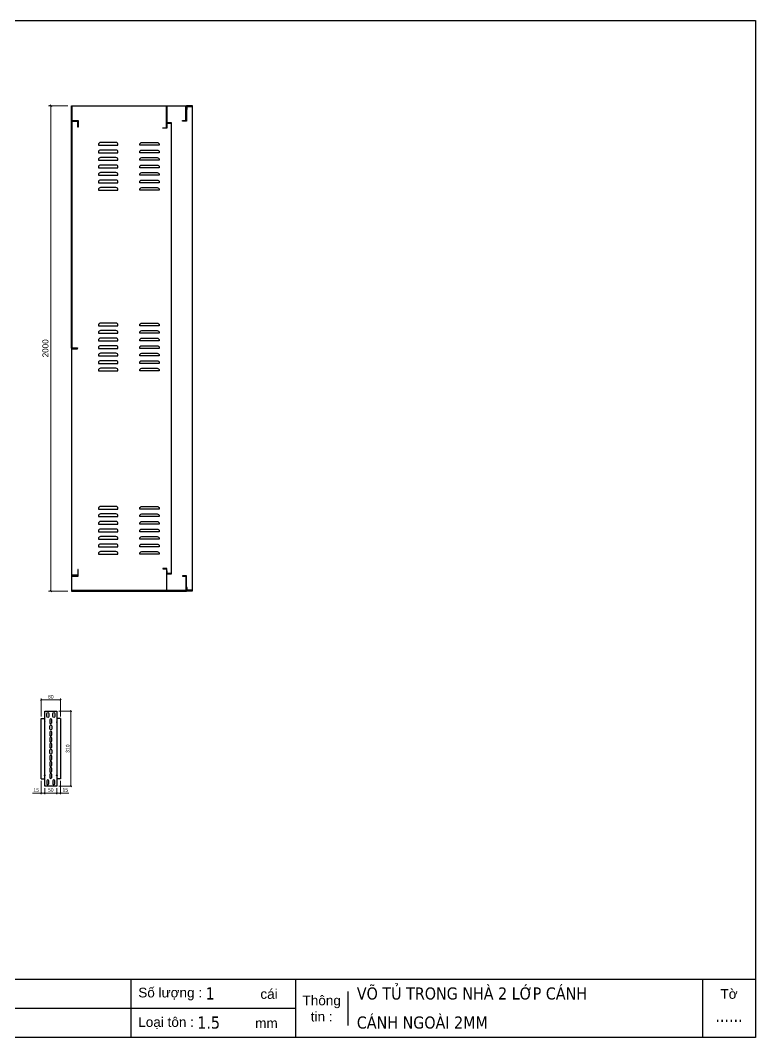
# Model space of a CAD drawing. Header units: millimetres. Extents: x 0 to 5930, y 0 to 4193.
# Drawn here: x 2899 to 5930, y 0 to 4193 of the extents above; entities that cross this region are included whole.
import ezdxf
from ezdxf.enums import TextEntityAlignment as Align

# ---------------------------------------------------------------- set-up
doc = ezdxf.new("R2010")
doc.units = ezdxf.units.MM
doc.layers.add('CNC', color=7, linetype='Continuous')
doc.layers.add('DIM', color=253, linetype='Continuous')
doc.styles.add('Arial', font='arial.ttf')
doc.styles.add('Tahoma (Input Text)', font='tahoma.ttf')
doc.dimstyles.new('Dim-15', dxfattribs={"dimtxt": 15, "dimasz": 5, "dimexe": 5, "dimexo": 8, "dimgap": 5, "dimtad": 1, "dimdec": 0, "dimtxsty": 'Standard', "dimblk": 'OBLIQUE', "dimcen": 10, "dimclrd": 5, "dimclre": 5, "dimclrt": 3, "dimazin": 3, "dimtfac": 1, "dimtdec": 0, "dimtmove": 0, "dimatfit": 3, "dimldrblk": 'OBLIQUE', "dimlwd": 9, "dimlwe": 9})
doc.dimstyles.new('Dim-25', dxfattribs={"dimtxt": 25, "dimasz": 8, "dimexe": 10, "dimexo": 15, "dimgap": 10, "dimtad": 1, "dimdec": 0, "dimtxsty": 'Standard', "dimblk": 'OBLIQUE', "dimcen": 10, "dimclrd": 5, "dimclre": 5, "dimclrt": 3, "dimazin": 3, "dimtfac": 1, "dimtdec": 0, "dimtmove": 0, "dimatfit": 3, "dimldrblk": 'OBLIQUE', "dimlwd": 9, "dimlwe": 9})

# ---------------------------------------------------------------- blocks, each defined once
blk = doc.blocks.new('khungtenAsean2')
at = {"color": 7}
for p, q in [((2970, -1980), (0, -1980)), ((1680, -1980), (1680, -2100)), ((2020, -1980), (2020, -2100)), ((2860, -1980), (2860, -2100)), ((2128.3, -2005), (2128.3, -2075)), ((2020, -2040), (0, -2040))]:
    blk.add_line(p, q, dxfattribs=at)
blk.add_lwpolyline([(0, 0), (2970, 0), (2970, -2100), (0, -2100)], close=True, dxfattribs=at)
at = {"color": 2, "char_height": 20, "style": 'Arial'}
for s, insert, width, attachment_point in [('  Số lượng :', (1680, -2010), 917.634, 4), ('cái', (1947.6, -2010), 917.634, 4), ('Thông\\Ptin :', (2074.2, -2040), 108.311, 5), ('Tờ', (2915, -2010), 110, 5), ('  Loại tôn :', (1680, -2070), 917.634, 4), ('mm', (1936.9, -2070), 917.634, 4)]:
    blk.add_mtext(s, dxfattribs=dict(at, insert=insert, width=width, attachment_point=attachment_point))
at = {"color": 1, "style": 'Tahoma (Input Text)', "flags": 8}
for tag, p in [('#03', (506.6, -2019.3)), ('#01', (137.1, -2021.3)), ('#05', (1106.6, -2021.3)), ('#07', (1834.7, -2021.3)), ('#09', (2146.7, -2021.3)), ('#02', (98.5, -2081.3)), ('#04', (486.1, -2081.3)), ('#06', (1065.3, -2081.3)), ('#08', (1817.4, -2081.3)), ('#10', (2146.7, -2081.3))]:
    blk.add_attdef(tag, p, '', height=25, dxfattribs=at)
blk.add_attdef('#11', text='', height=25, dxfattribs=at).set_placement((2915, -2067.3), align=Align.CENTER)
blk = doc.blocks.new('*D9')
at = {"color": 0, "linetype": 'ByBlock', "lineweight": -2}
for p, q in [((3029.4, 3836.8), (3021.4, 3844.8)), ((3021.4, 1844.8), (3029.4, 1836.8))]:
    blk.add_line(p, q, dxfattribs=at)
at = {"layer": 'Defpoints', "color": 0, "transparency": 16777216}
for p in [(3025.4, 3840.8), (3109.3, 3840.8), (3109.3, 1840.8)]:
    blk.add_point(p, dxfattribs=at)
at = {"layer": 'DIM', "color": 5, "lineweight": 9, "transparency": 16777216}
for p, q in [((3094.3, 3840.8), (3015.4, 3840.8)), ((3025.4, 1840.8), (3025.4, 3840.8)), ((3094.3, 1840.8), (3015.4, 1840.8))]:
    blk.add_line(p, q, dxfattribs=at)
at = {"layer": 'DIM', "color": 3, "transparency": 16777216, "insert": (3002.6, 2840.8), "char_height": 25, "attachment_point": 5, "rotation": 90}
blk.add_mtext('2000', dxfattribs=at)
blk = doc.blocks.new('_Oblique')
at = {"color": 0, "linetype": 'ByBlock', "lineweight": -2}
blk.add_line((-0.5, -0.5), (0.5, 0.5), dxfattribs=at)
blk = doc.blocks.new('*D10')
at = {"color": 0, "linetype": 'ByBlock', "lineweight": -2}
for p, q in [((3109.4, 1343.2), (3104.4, 1348.2)), ((3104.4, 1038.7), (3109.4, 1033.7))]:
    blk.add_line(p, q, dxfattribs=at)
at = {"layer": 'Defpoints', "color": 0, "transparency": 16777216}
for p in [(3049.5, 1345.7), (3106.9, 1345.7), (3049.5, 1036.2)]:
    blk.add_point(p, dxfattribs=at)
at = {"layer": 'DIM', "color": 5, "lineweight": 9, "transparency": 16777216}
for p, q in [((3057.5, 1345.7), (3111.9, 1345.7)), ((3106.9, 1036.2), (3106.9, 1345.7)), ((3057.5, 1036.2), (3111.9, 1036.2))]:
    blk.add_line(p, q, dxfattribs=at)
at = {"layer": 'DIM', "color": 3, "transparency": 16777216, "insert": (3094.2, 1190.9), "char_height": 15, "attachment_point": 5, "rotation": 90}
blk.add_mtext('310', dxfattribs=at)
blk = doc.blocks.new('*D11')
at = {"color": 0, "linetype": 'ByBlock', "lineweight": -2}
for p, q in [((2987, 1394.8), (2982, 1389.8)), ((3062, 1389.8), (3067, 1394.8))]:
    blk.add_line(p, q, dxfattribs=at)
at = {"layer": 'Defpoints', "color": 0, "transparency": 16777216}
for p in [(2984.5, 1392.3), (2984.5, 1315.7), (3064.5, 1315.7)]:
    blk.add_point(p, dxfattribs=at)
at = {"layer": 'DIM', "color": 5, "lineweight": 9, "transparency": 16777216}
for p, q in [((2984.5, 1323.7), (2984.5, 1397.3)), ((3064.5, 1392.3), (2984.5, 1392.3)), ((3064.5, 1323.7), (3064.5, 1397.3))]:
    blk.add_line(p, q, dxfattribs=at)
at = {"layer": 'DIM', "color": 3, "transparency": 16777216, "insert": (3024.5, 1405), "char_height": 15, "attachment_point": 5}
blk.add_mtext('80', dxfattribs=at)
blk = doc.blocks.new('*D12')
at = {"color": 0, "linetype": 'ByBlock', "lineweight": -2}
for p, q in [((3002, 1010.4), (2997, 1005.4)), ((3047, 1005.4), (3052, 1010.4))]:
    blk.add_line(p, q, dxfattribs=at)
at = {"layer": 'Defpoints', "color": 0, "transparency": 16777216}
for p in [(2999.5, 1036.2), (3049.5, 1036.2), (3049.5, 1007.9)]:
    blk.add_point(p, dxfattribs=at)
at = {"layer": 'DIM', "color": 5, "lineweight": 9, "transparency": 16777216}
for p, q in [((2999.5, 1028.2), (2999.5, 1002.9)), ((2999.5, 1007.9), (3049.5, 1007.9)), ((3049.5, 1028.2), (3049.5, 1002.9))]:
    blk.add_line(p, q, dxfattribs=at)
at = {"layer": 'DIM', "color": 3, "transparency": 16777216, "insert": (3024.5, 1020.6), "char_height": 15, "attachment_point": 5}
blk.add_mtext('50', dxfattribs=at)
blk = doc.blocks.new('*D13')
at = {"color": 0, "linetype": 'ByBlock', "lineweight": -2}
for p, q in [((3052, 1010.4), (3047, 1005.4)), ((3062, 1005.4), (3067, 1010.4))]:
    blk.add_line(p, q, dxfattribs=at)
at = {"layer": 'Defpoints', "color": 0, "transparency": 16777216}
for p in [(3064.5, 1066.2), (3049.5, 1036.2), (3064.5, 1007.9)]:
    blk.add_point(p, dxfattribs=at)
at = {"layer": 'DIM', "color": 5, "lineweight": 9, "transparency": 16777216}
for p, q in [((3064.5, 1058.2), (3064.5, 1002.9)), ((3049.5, 1028.2), (3049.5, 1002.9)), ((3049.5, 1007.9), (3064.5, 1007.9)), ((3064.5, 1007.9), (3099.6, 1007.9))]:
    blk.add_line(p, q, dxfattribs=at)
at = {"layer": 'DIM', "color": 3, "transparency": 16777216, "insert": (3084.6, 1020.6), "char_height": 15, "attachment_point": 5}
blk.add_mtext('15', dxfattribs=at)
blk = doc.blocks.new('*D14')
at = {"color": 0, "linetype": 'ByBlock', "lineweight": -2}
for p, q in [((2987, 1010.4), (2982, 1005.4)), ((2997, 1005.4), (3002, 1010.4))]:
    blk.add_line(p, q, dxfattribs=at)
at = {"layer": 'Defpoints', "color": 0, "transparency": 16777216}
for p in [(2984.5, 1066.2), (2984.5, 1007.9), (2999.5, 1036.2)]:
    blk.add_point(p, dxfattribs=at)
at = {"layer": 'DIM', "color": 5, "lineweight": 9, "transparency": 16777216}
for p, q in [((2984.5, 1058.2), (2984.5, 1002.9)), ((2984.5, 1007.9), (2949.3, 1007.9)), ((2999.5, 1007.9), (2984.5, 1007.9)), ((2999.5, 1028.2), (2999.5, 1002.9))]:
    blk.add_line(p, q, dxfattribs=at)
at = {"layer": 'DIM', "color": 3, "transparency": 16777216, "insert": (2964.4, 1020.6), "char_height": 15, "attachment_point": 5}
blk.add_mtext('15', dxfattribs=at)
blk = doc.blocks.new('ovan8.5x20')
at = {"layer": 'CNC', "color": 2, "lineweight": -3}
for p, q in [((5.7, 4.2), (-5.8, 4.2)), ((-5.8, -4.2), (5.7, -4.2))]:
    blk.add_line(p, q, dxfattribs=at)
for centre, start, end in [((-5.8, 0), 90, 270), ((5.7, 0), 270, 90)]:
    blk.add_arc(centre, 4.25, start, end, dxfattribs=at)
blk = doc.blocks.new('f3daunguoc')
at = {"layer": 'CNC', "color": 2, "lineweight": -3}
blk.add_circle((0, 0), 1.5, dxfattribs=at)

msp = doc.modelspace()

# ---------------------------------------------------------------- linework, layer by layer
at = {"color": 7}
for p, q in [((2999.5, 1036.2), (2999.5, 1345.7)), ((2999.5, 1345.7), (3049.5, 1345.7)), ((3049.5, 1345.7), (3049.5, 1036.2)), ((2984.5, 1066.2), (2984.5, 1315.7)), ((2984.5, 1315.7), (2999.5, 1315.7)), ((3064.5, 1315.7), (3049.5, 1315.7)), ((3064.5, 1315.7), (3064.5, 1066.2)), ((2984.5, 1066.2), (2999.5, 1066.2)), ((3064.5, 1066.2), (3049.5, 1066.2)), ((3049.5, 1036.2), (2999.5, 1036.2))]:
    msp.add_line(p, q, dxfattribs=at)
for points in [[(3109.3, 3840.8), (3583.3, 3840.8), (3583.3, 3777.8), (3566.8, 3777.8), (3566.8, 3779.3), (3581.8, 3779.3), (3581.8, 3839.3), (3110.8, 3839.3), (3110.8, 3779.3), (3137.3, 3779.3), (3137.3, 3752.8), (3135.8, 3752.8), (3135.8, 3777.8), (3109.3, 3777.8), (3109.3, 3840.8), (3109.3, 3840.8)], [(3109.3, 1840.8), (3583.3, 1840.8), (3583.3, 1903.8), (3566.8, 1903.8), (3566.8, 1902.3), (3581.8, 1902.3), (3581.8, 1842.3), (3110.8, 1842.3), (3110.8, 1902.3), (3137.3, 1902.3), (3137.3, 1928.8), (3135.8, 1928.8), (3135.8, 1903.8), (3109.3, 1903.8), (3109.3, 1840.8), (3109.3, 1840.8)]]:
    msp.add_lwpolyline(points, dxfattribs=at)
at = {"color": 3}
for points in [[(3486.8, 3749.3), (3501.8, 3749.3), (3501.8, 3839.3), (3503.3, 3839.3), (3503.3, 3747.8), (3486.8, 3747.8)], [(3486.8, 1932.3), (3501.8, 1932.3), (3501.8, 1842.3), (3503.3, 1842.3), (3503.3, 1933.8), (3486.8, 1933.8)]]:
    msp.add_lwpolyline(points, close=True, dxfattribs=at)
at = {"color": 7}
for points in [[(3586.3, 3825.8), (3586.3, 3837.8), (3607.3, 3837.8), (3607.3, 1843.8), (3586.3, 1843.8), (3586.3, 1855.8), (3584.3, 1855.8), (3584.3, 1841.8), (3609.3, 1841.8), (3609.3, 3839.8), (3584.3, 3839.8), (3584.3, 3825.8)], [(3134.8, 3775.3), (3110.8, 3775.3), (3110.8, 2843.3), (3134.8, 2843.3), (3134.8, 2841.8), (3109.3, 2841.8), (3109.3, 3776.8), (3134.8, 3776.8)], [(3504.8, 3758.3), (3504.8, 3768.3), (3520.8, 3768.3), (3520.8, 1913.3), (3504.8, 1913.3), (3504.8, 1923.3), (3503.3, 1923.3), (3503.3, 1911.8), (3522.3, 1911.8), (3522.3, 3769.8), (3503.3, 3769.8), (3503.3, 3758.3)], [(3134.8, 1906.3), (3110.8, 1906.3), (3110.8, 2838.3), (3134.8, 2838.3), (3134.8, 2839.8), (3109.3, 2839.8), (3109.3, 1904.8), (3134.8, 1904.8)]]:
    msp.add_lwpolyline(points, close=True, dxfattribs=at)
at = {"color": 2}
for points in [[(3293.3, 3689.3), (3229.3, 3689.3, 0.414214), (3221.3, 3681.3), (3221.3, 3678.3), (3301.3, 3678.3), (3301.3, 3681.3, 0.414214)], [(3293.3, 3658.3), (3229.3, 3658.3, 0.414214), (3221.3, 3650.3), (3221.3, 3647.3), (3301.3, 3647.3), (3301.3, 3650.3, 0.414214)], [(3399.3, 3689.3), (3463.3, 3689.3, -0.414214), (3471.3, 3681.3), (3471.3, 3678.3), (3391.3, 3678.3), (3391.3, 3681.3, -0.414214)], [(3399.3, 3658.3), (3463.3, 3658.3, -0.414214), (3471.3, 3650.3), (3471.3, 3647.3), (3391.3, 3647.3), (3391.3, 3650.3, -0.414214)], [(3293.3, 3627.3), (3229.3, 3627.3, 0.414214), (3221.3, 3619.3), (3221.3, 3616.3), (3301.3, 3616.3), (3301.3, 3619.3, 0.414214)], [(3399.3, 3627.3), (3463.3, 3627.3, -0.414214), (3471.3, 3619.3), (3471.3, 3616.3), (3391.3, 3616.3), (3391.3, 3619.3, -0.414214)], [(3293.3, 3596.3), (3229.3, 3596.3, 0.414214), (3221.3, 3588.3), (3221.3, 3585.3), (3301.3, 3585.3), (3301.3, 3588.3, 0.414214)], [(3293.3, 3565.3), (3229.3, 3565.3, 0.414214), (3221.3, 3557.3), (3221.3, 3554.3), (3301.3, 3554.3), (3301.3, 3557.3, 0.414214)], [(3399.3, 3596.3), (3463.3, 3596.3, -0.414214), (3471.3, 3588.3), (3471.3, 3585.3), (3391.3, 3585.3), (3391.3, 3588.3, -0.414214)], [(3399.3, 3565.3), (3463.3, 3565.3, -0.414214), (3471.3, 3557.3), (3471.3, 3554.3), (3391.3, 3554.3), (3391.3, 3557.3, -0.414214)], [(3293.3, 3534.3), (3229.3, 3534.3, 0.414214), (3221.3, 3526.3), (3221.3, 3523.3), (3301.3, 3523.3), (3301.3, 3526.3, 0.414214)], [(3399.3, 3534.3), (3463.3, 3534.3, -0.414214), (3471.3, 3526.3), (3471.3, 3523.3), (3391.3, 3523.3), (3391.3, 3526.3, -0.414214)], [(3293.3, 3503.3), (3229.3, 3503.3, 0.414214), (3221.3, 3495.3), (3221.3, 3492.3), (3301.3, 3492.3), (3301.3, 3495.3, 0.414214)], [(3399.3, 3503.3), (3463.3, 3503.3, -0.414214), (3471.3, 3495.3), (3471.3, 3492.3), (3391.3, 3492.3), (3391.3, 3495.3, -0.414214)], [(3293.3, 2944.8), (3229.3, 2944.8, 0.414214), (3221.3, 2936.8), (3221.3, 2933.8), (3301.3, 2933.8), (3301.3, 2936.8, 0.414214)], [(3399.3, 2944.8), (3463.3, 2944.8, -0.414214), (3471.3, 2936.8), (3471.3, 2933.8), (3391.3, 2933.8), (3391.3, 2936.8, -0.414214)], [(3293.3, 2913.8), (3229.3, 2913.8, 0.414214), (3221.3, 2905.8), (3221.3, 2902.8), (3301.3, 2902.8), (3301.3, 2905.8, 0.414214)], [(3399.3, 2913.8), (3463.3, 2913.8, -0.414214), (3471.3, 2905.8), (3471.3, 2902.8), (3391.3, 2902.8), (3391.3, 2905.8, -0.414214)], [(3293.3, 2882.8), (3229.3, 2882.8, 0.414214), (3221.3, 2874.8), (3221.3, 2871.8), (3301.3, 2871.8), (3301.3, 2874.8, 0.414214)], [(3293.3, 2851.8), (3229.3, 2851.8, 0.414214), (3221.3, 2843.8), (3221.3, 2840.8), (3301.3, 2840.8), (3301.3, 2843.8, 0.414214)], [(3399.3, 2882.8), (3463.3, 2882.8, -0.414214), (3471.3, 2874.8), (3471.3, 2871.8), (3391.3, 2871.8), (3391.3, 2874.8, -0.414214)], [(3399.3, 2851.8), (3463.3, 2851.8, -0.414214), (3471.3, 2843.8), (3471.3, 2840.8), (3391.3, 2840.8), (3391.3, 2843.8, -0.414214)], [(3293.3, 2820.8), (3229.3, 2820.8, 0.414214), (3221.3, 2812.8), (3221.3, 2809.8), (3301.3, 2809.8), (3301.3, 2812.8, 0.414214)], [(3399.3, 2820.8), (3463.3, 2820.8, -0.414214), (3471.3, 2812.8), (3471.3, 2809.8), (3391.3, 2809.8), (3391.3, 2812.8, -0.414214)], [(3293.3, 2789.8), (3229.3, 2789.8, 0.414214), (3221.3, 2781.8), (3221.3, 2778.8), (3301.3, 2778.8), (3301.3, 2781.8, 0.414214)], [(3399.3, 2789.8), (3463.3, 2789.8, -0.414214), (3471.3, 2781.8), (3471.3, 2778.8), (3391.3, 2778.8), (3391.3, 2781.8, -0.414214)], [(3293.3, 2758.8), (3229.3, 2758.8, 0.414214), (3221.3, 2750.8), (3221.3, 2747.8), (3301.3, 2747.8), (3301.3, 2750.8, 0.414214)], [(3399.3, 2758.8), (3463.3, 2758.8, -0.414214), (3471.3, 2750.8), (3471.3, 2747.8), (3391.3, 2747.8), (3391.3, 2750.8, -0.414214)], [(3293.3, 2189.3), (3229.3, 2189.3, 0.414214), (3221.3, 2181.3), (3221.3, 2178.3), (3301.3, 2178.3), (3301.3, 2181.3, 0.414214)], [(3399.3, 2189.3), (3463.3, 2189.3, -0.414214), (3471.3, 2181.3), (3471.3, 2178.3), (3391.3, 2178.3), (3391.3, 2181.3, -0.414214)], [(3293.3, 2158.3), (3229.3, 2158.3, 0.414214), (3221.3, 2150.3), (3221.3, 2147.3), (3301.3, 2147.3), (3301.3, 2150.3, 0.414214)], [(3399.3, 2158.3), (3463.3, 2158.3, -0.414214), (3471.3, 2150.3), (3471.3, 2147.3), (3391.3, 2147.3), (3391.3, 2150.3, -0.414214)], [(3293.3, 2127.3), (3229.3, 2127.3, 0.414214), (3221.3, 2119.3), (3221.3, 2116.3), (3301.3, 2116.3), (3301.3, 2119.3, 0.414214)], [(3399.3, 2127.3), (3463.3, 2127.3, -0.414214), (3471.3, 2119.3), (3471.3, 2116.3), (3391.3, 2116.3), (3391.3, 2119.3, -0.414214)], [(3293.3, 2096.3), (3229.3, 2096.3, 0.414214), (3221.3, 2088.3), (3221.3, 2085.3), (3301.3, 2085.3), (3301.3, 2088.3, 0.414214)], [(3293.3, 2065.3), (3229.3, 2065.3, 0.414214), (3221.3, 2057.3), (3221.3, 2054.3), (3301.3, 2054.3), (3301.3, 2057.3, 0.414214)], [(3399.3, 2096.3), (3463.3, 2096.3, -0.414214), (3471.3, 2088.3), (3471.3, 2085.3), (3391.3, 2085.3), (3391.3, 2088.3, -0.414214)], [(3399.3, 2065.3), (3463.3, 2065.3, -0.414214), (3471.3, 2057.3), (3471.3, 2054.3), (3391.3, 2054.3), (3391.3, 2057.3, -0.414214)], [(3293.3, 2034.3), (3229.3, 2034.3, 0.414214), (3221.3, 2026.3), (3221.3, 2023.3), (3301.3, 2023.3), (3301.3, 2026.3, 0.414214)], [(3399.3, 2034.3), (3463.3, 2034.3, -0.414214), (3471.3, 2026.3), (3471.3, 2023.3), (3391.3, 2023.3), (3391.3, 2026.3, -0.414214)], [(3293.3, 2003.3), (3229.3, 2003.3, 0.414214), (3221.3, 1995.3), (3221.3, 1992.3), (3301.3, 1992.3), (3301.3, 1995.3, 0.414214)], [(3399.3, 2003.3), (3463.3, 2003.3, -0.414214), (3471.3, 1995.3), (3471.3, 1992.3), (3391.3, 1992.3), (3391.3, 1995.3, -0.414214)]]:
    msp.add_lwpolyline(points, format="xyb", close=True, dxfattribs=at)

# ---------------------------------------------------------------- block references
at = {"color": 7}
ref = msp.add_blockref('khungtenAsean2', (0, 4192.7), dxfattribs=dict(at, xscale=1.996500000008381, yscale=1.996500000008381, zscale=1.996500000008381))
ref.add_attrib('#11', '......', dxfattribs={"color": 1, "height": 49.91, "style": 'Tahoma (Input Text)'}).set_placement((5819.8, 65.2), align=Align.CENTER)
ref.add_attrib('#09', 'VÕ TỦ TRONG NHÀ 2 LỚP CÁNH', (4285.9, 157.2), dxfattribs={"color": 1, "height": 49.913, "style": 'Tahoma (Input Text)'})
ref.add_attrib('#10', 'CÁNH NGOÀI 2MM', (4285.9, 37.4), dxfattribs={"color": 1, "height": 49.913, "style": 'Tahoma (Input Text)'})
ref.add_attrib('#08', '1.5  ', (3628.5, 37.4), dxfattribs={"color": 1, "height": 49.91, "style": 'Tahoma (Input Text)'})
ref.add_attrib('#07', '1', (3662.9, 157.2), dxfattribs={"color": 1, "height": 49.9, "style": 'Tahoma (Input Text)'})
at = {"lineweight": -3, "xscale": -1, "rotation": 180}
for p in [(2999.5, 1300.7), (3049.5, 1300.7)]:
    msp.add_blockref('f3daunguoc', p, dxfattribs=at)
at = {"lineweight": -3}
for p in [(2999.5, 1081.2), (3049.5, 1081.2)]:
    msp.add_blockref('f3daunguoc', p, dxfattribs=at)
at = {"layer": 'CNC', "lineweight": -3, "xscale": -1, "rotation": 270}
for p in [(3012, 1329.7), (3037, 1329.7), (3024.5, 1278.4), (3024.5, 1178.4)]:
    msp.add_blockref('ovan8.5x20', p, dxfattribs=at)
at = {"layer": 'CNC', "lineweight": -3, "rotation": 270}
for p in [(3024.5, 1303.4), (3024.5, 1253.4), (3024.5, 1228.4), (3024.5, 1203.4), (3024.5, 1153.4), (3024.5, 1128.4), (3024.5, 1103.4), (3012, 1052.2), (3024.5, 1078.4), (3037, 1052.2)]:
    msp.add_blockref('ovan8.5x20', p, dxfattribs=at)

# ---------------------------------------------------------------- dimensions: what is measured, and where the dimension line sits
at = {"layer": 'DIM', "color": 7}
for base, p1, p2, angle, dimstyle, picture, middle in [((3025.4, 3840.8), (3109.3, 1840.8), (3109.3, 3840.8), 90, 'Dim-25', '*D9', (3002.6, 2840.8)), ((2984.5, 1392.3), (3064.5, 1315.7), (2984.5, 1315.7), 180, 'Dim-15', '*D11', (3024.5, 1405)), ((3106.8846802, 1345.6981579), (3049.4613122, 1036.1981579), (3049.4613122, 1345.6981579), 90, 'Dim-15', '*D10', (3094.2209694, 1190.9481579)), ((2984.5, 1007.9), (2999.5, 1036.2), (2984.5, 1066.2), 180, 'Dim-15', '*D14', (2964.4, 1020.6)), ((3064.5, 1007.9), (3049.5, 1036.2), (3064.5, 1066.2), 180, 'Dim-15', '*D13', (3084.6, 1020.6)), ((3049.5, 1007.9), (2999.5, 1036.2), (3049.5, 1036.2), 180, 'Dim-15', '*D12', (3024.5, 1020.6))]:
    dim = msp.add_linear_dim(base=base, p1=p1, p2=p2, angle=angle, dimstyle=dimstyle, dxfattribs=at)
    dim.commit()
    dim.dimension.update_dxf_attribs({"geometry": picture, "text_midpoint": middle})

doc.saveas('drawing.dxf')
